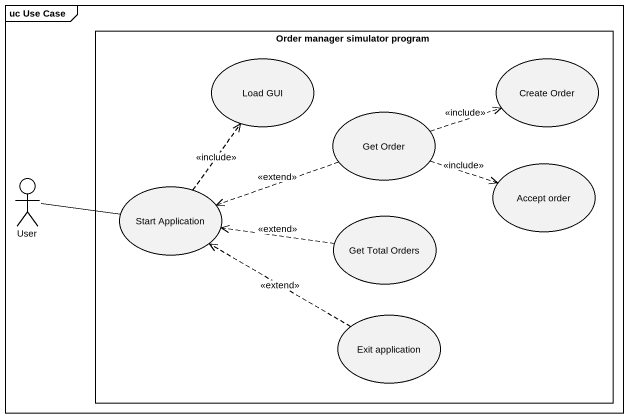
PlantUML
@startuml
mainframe uc Use Case
rectangle "Order manager simulator program" as Order_manager_simulator {
  usecase "Load GUI" as Load_GUI
  usecase "Create Order" as Create_Order
  usecase "Get Order" as Get_Order
  usecase "Start Application" as Start_Application
  usecase "Accept order" as Accept_order
  usecase "Get Total Orders" as Get_Total_Orders
  usecase "Exit application" as Exit_application
}
actor User
Get_Order .right.> Create_Order : <<include>>
Get_Order .left.> Start_Application : <<extend>>
Get_Order .right.> Accept_order : <<include>>
User -right- Start_Application
Start_Application .up.> Load_GUI : <<include>>
Get_Total_Orders .left.> Start_Application : <<extend>>
Exit_application .left.> Start_Application : <<extend>>
@enduml
